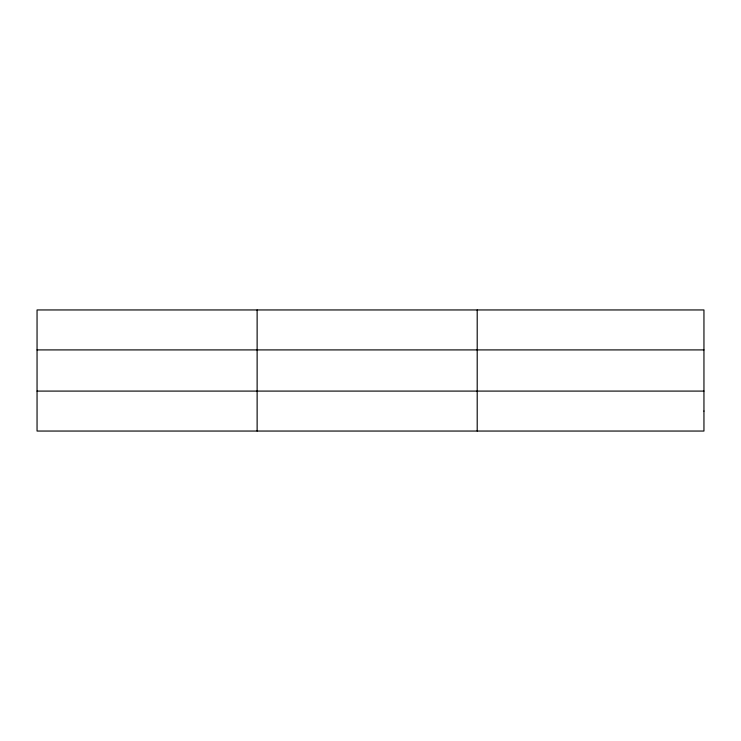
<?xml version="1.0" encoding="UTF-8"?>
<svg xmlns="http://www.w3.org/2000/svg" width="741" height="741" viewBox="0 0 741 741"><rect width="100%" height="100%" fill="white"/><g stroke="black" fill="none" stroke-linecap="round" stroke-linejoin="round"><path stroke-width="1.11" d="M257.127 431.049L257.127 309.951M477.204 431.049L477.204 309.951M37.05 349.909L703.95 349.909M37.05 391.091L703.95 391.091M703.95 411.07L703.95 431.049L37.05 431.049L37.05 309.951L703.95 309.951L703.95 411.07"/></g></svg>
